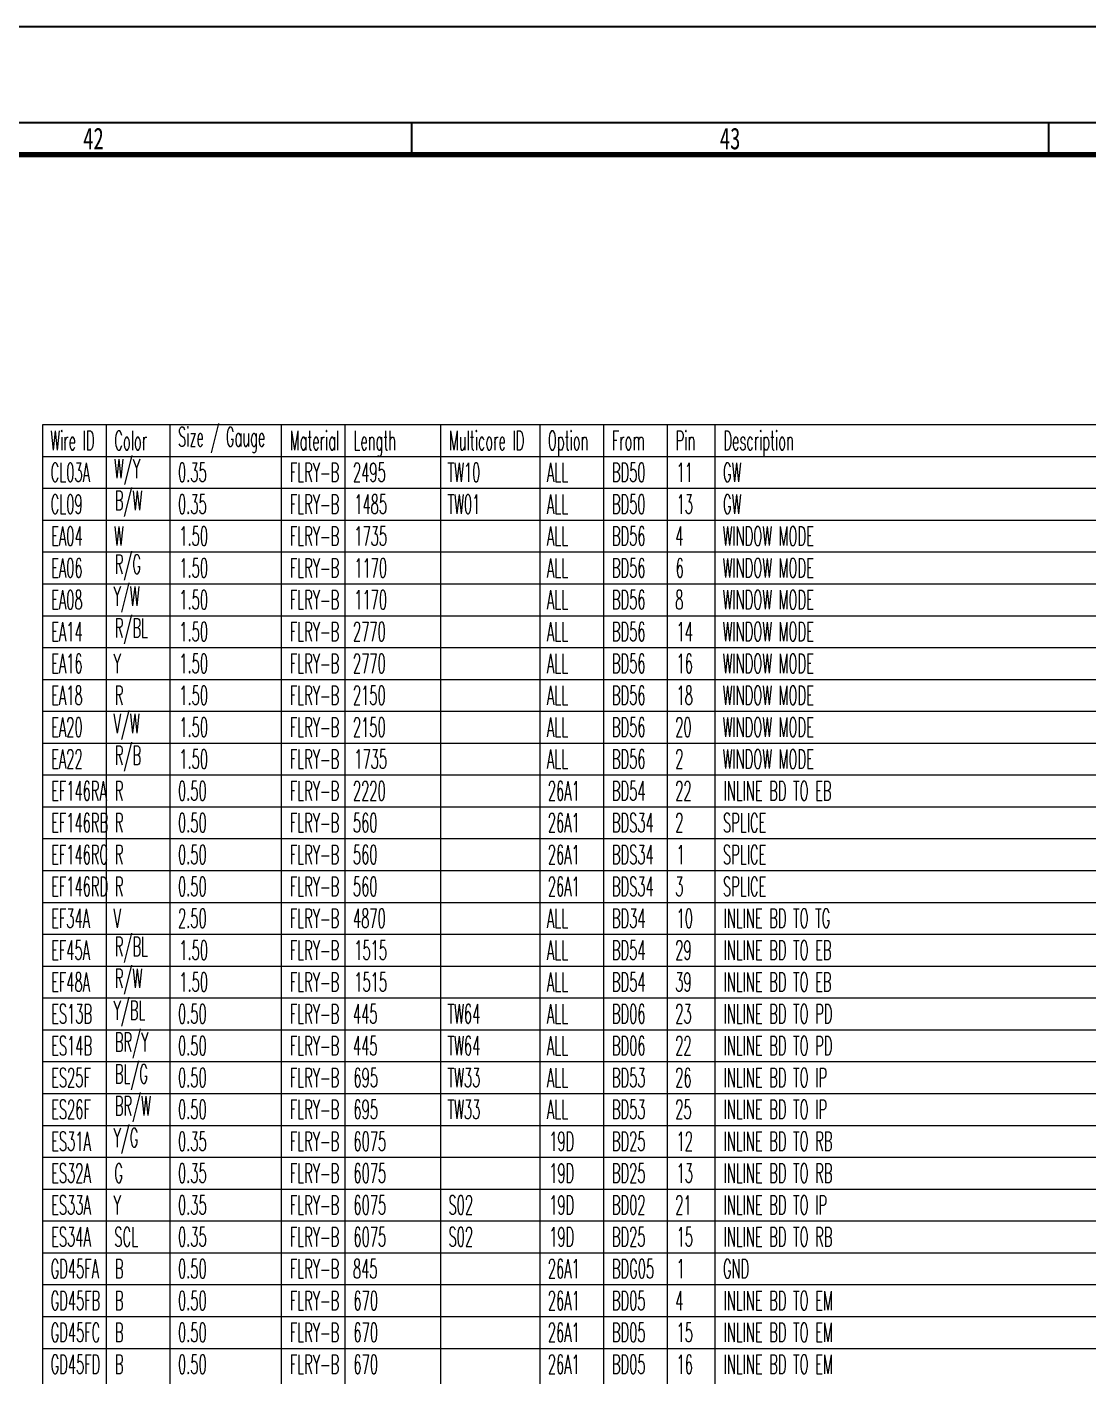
# Model space of a CAD drawing. Header units: inches. Extents: x 47316 to 59086, y 3141 to 11743.
# Drawn here: x 54407.5 to 54574.1, y 6247.1 to 6459 of the extents above; entities that cross this region are included whole.
import ezdxf

# ---------------------------------------------------------------- set-up
doc = ezdxf.new("R2010")
doc.units = ezdxf.units.IN
doc.header["$MEASUREMENT"] = 0
doc.styles.add('MtX_FangSong_GB2312', font='')
doc.styles.get("Standard").update_dxf_attribs({"font": ''})
doc.styles.get('MtX_FangSong_GB2312').set_extended_font_data('FangSong_GB2312')
doc.styles.get('Standard').set_extended_font_data('SimSun')

msp = doc.modelspace()

# ---------------------------------------------------------------- linework, layer by layer
at = {"color": 0}
for p, q in [((55003.93, 6459.03), (50247.93, 6459.03)), ((50267.93, 6444.03), (54956.93, 6444.03)), ((54467.93, 6439.03), (54467.93, 6444.03)), ((54567.93, 6439.03), (54567.93, 6444.03))]:
    msp.add_line(p, q, dxfattribs=at)
at = {"color": 0, "lineweight": 70}
msp.add_line((50267.93, 6439.03), (54983.93, 6439.03), dxfattribs=at)
at = {"color": 0, "linetype": 'Continuous', "lineweight": 15}
for p, q in [((54409.99, 5891.63), (54409.99, 6396.63)), ((54409.99, 6396.63), (54736.84, 6396.63)), ((54419.99, 5891.63), (54419.99, 6396.63)), ((54429.99, 5891.63), (54429.99, 6396.63)), ((54447.46, 5891.63), (54447.46, 6396.63)), ((54457.46, 5891.63), (54457.46, 6396.63)), ((54472.46, 5891.63), (54472.46, 6396.63)), ((54488.06, 5891.63), (54488.06, 6396.63)), ((54498.06, 5891.63), (54498.06, 6396.63)), ((54508.06, 5891.63), (54508.06, 6396.63)), ((54515.56, 5891.63), (54515.56, 6396.63)), ((54409.99, 6391.63), (54736.84, 6391.63)), ((54409.99, 6386.63), (54736.84, 6386.63)), ((54409.99, 6381.63), (54736.84, 6381.63)), ((54409.99, 6376.63), (54736.84, 6376.63)), ((54409.99, 6371.63), (54736.84, 6371.63)), ((54409.99, 6366.63), (54736.84, 6366.63)), ((54409.99, 6361.63), (54736.84, 6361.63)), ((54409.99, 6356.63), (54736.84, 6356.63)), ((54409.99, 6351.63), (54736.84, 6351.63)), ((54409.99, 6346.63), (54736.84, 6346.63)), ((54409.99, 6341.63), (54736.84, 6341.63)), ((54409.99, 6336.63), (54736.84, 6336.63)), ((54409.99, 6331.63), (54736.84, 6331.63)), ((54409.99, 6326.63), (54736.84, 6326.63)), ((54409.99, 6321.63), (54736.84, 6321.63)), ((54409.99, 6316.63), (54736.84, 6316.63)), ((54409.99, 6311.63), (54736.84, 6311.63)), ((54409.99, 6306.63), (54736.84, 6306.63)), ((54409.99, 6301.63), (54736.84, 6301.63)), ((54409.99, 6296.63), (54736.84, 6296.63)), ((54409.99, 6291.63), (54736.84, 6291.63)), ((54409.99, 6286.63), (54736.84, 6286.63)), ((54409.99, 6281.63), (54736.84, 6281.63)), ((54409.99, 6276.63), (54736.84, 6276.63)), ((54409.99, 6271.63), (54736.84, 6271.63)), ((54409.99, 6266.63), (54736.84, 6266.63)), ((54409.99, 6261.63), (54736.84, 6261.63)), ((54409.99, 6256.63), (54736.84, 6256.63)), ((54409.99, 6251.63), (54736.84, 6251.63))]:
    msp.add_line(p, q, dxfattribs=at)

# ---------------------------------------------------------------- texts
at = {"color": 0, "style": 'MtX_FangSong_GB2312', "width": 0.7}
for s, p in [('42', (54416.31, 6439.83)), ('43', (54516.28, 6439.83))]:
    msp.add_text(s, height=3.4, dxfattribs=at).set_placement(p)
at = {"color": 140, "linetype": 'Continuous', "lineweight": 15, "char_height": 3, "attachment_point": 1}
for s, insert, width in [('\\Fromans.shx;\\W0.5000000000;\\T1.0000000000;\\o\\lWire ID', (54411.14, 6395.63), 8.0714), ('\\Fromans.shx;\\W0.5000000000;\\T1.0000000000;\\o\\lColor', (54421.21, 6395.63), 5.7143), ('\\Fromans.shx;\\W0.5000000000;\\T1.0000000000;\\o\\lSize / Gauge', (54431.21, 6396.2), 15.9286), ('\\Fromans.shx;\\W0.5000000000;\\T1.0000000000;\\o\\lMaterial', (54448.75, 6395.63), 8.6429), ('\\Fromans.shx;\\W0.5000000000;\\T1.0000000000;\\o\\lLength', (54458.75, 6395.63), 7.4286), ('\\Fromans.shx;\\W0.5000000000;\\T1.0000000000;\\o\\lMulticore ID', (54473.75, 6395.63), 13.5), ('\\Fromans.shx;\\W0.5000000000;\\T1.0000000000;\\o\\lOption', (54489.28, 6395.63), 7.0714), ('\\Fromans.shx;\\W0.5000000000;\\T1.0000000000;\\o\\lFrom', (54499.35, 6395.63), 5.7143), ('\\Fromans.shx;\\W0.5000000000;\\T1.0000000000;\\o\\lPin', (54509.35, 6395.63), 3.4286), ('\\Fromans.shx;\\W0.5000000000;\\T1.0000000000;\\o\\lDescription', (54516.85, 6395.63), 12.2857)]:
    msp.add_mtext(s, dxfattribs=dict(at, insert=insert, width=width))
at = {"color": 7, "linetype": 'Continuous', "lineweight": 15, "char_height": 3, "attachment_point": 1}
for s, insert, width in [('\\Fromans.shx;\\W0.5000000000;\\T1.0000000000;\\o\\lW/Y', (54421.14, 6391.2), 4.5714), ('\\Fromans.shx;\\W0.5000000000;\\T1.0000000000;\\o\\lCL03A', (54411.21, 6390.63), 6.8571), ('\\Fromans.shx;\\W0.5000000000;\\T1.0000000000;\\o\\l0.35', (54431.21, 6390.63), 5), ('\\Fromans.shx;\\W0.5000000000;\\T1.0000000000;\\o\\lFLRY-B', (54448.75, 6390.63), 8.6429), ('\\Fromans.shx;\\W0.5000000000;\\T1.0000000000;\\o\\l2495', (54458.68, 6390.63), 5.7143), ('\\Fromans.shx;\\W0.5000000000;\\T1.0000000000;\\o\\lTW10', (54473.53, 6390.63), 5.7143), ('\\Fromans.shx;\\W0.5000000000;\\T1.0000000000;\\o\\lALL', (54489.13, 6390.63), 3.7143), ('\\Fromans.shx;\\W0.5000000000;\\T1.0000000000;\\o\\lBD50', (54499.35, 6390.63), 5.8571), ('\\Fromans.shx;\\W0.5000000000;\\T1.0000000000;\\o\\l11', (54509.49, 6390.63), 2.8571), ('\\Fromans.shx;\\W0.5000000000;\\T1.0000000000;\\o\\lGW', (54516.78, 6390.63), 3.2143), ('\\Fromans.shx;\\W0.5000000000;\\T1.0000000000;\\o\\lB/W', (54421.28, 6386.2), 4.7857), ('\\Fromans.shx;\\W0.5000000000;\\T1.0000000000;\\o\\lCL09', (54411.21, 6385.63), 5.5714), ('\\Fromans.shx;\\W0.5000000000;\\T1.0000000000;\\o\\l0.35', (54431.21, 6385.63), 5), ('\\Fromans.shx;\\W0.5000000000;\\T1.0000000000;\\o\\lFLRY-B', (54448.75, 6385.63), 8.6429), ('\\Fromans.shx;\\W0.5000000000;\\T1.0000000000;\\o\\l1485', (54458.89, 6385.63), 5.7143), ('\\Fromans.shx;\\W0.5000000000;\\T1.0000000000;\\o\\lTW01', (54473.53, 6385.63), 5.7143), ('\\Fromans.shx;\\W0.5000000000;\\T1.0000000000;\\o\\lALL', (54489.13, 6385.63), 3.7143), ('\\Fromans.shx;\\W0.5000000000;\\T1.0000000000;\\o\\lBD50', (54499.35, 6385.63), 5.8571), ('\\Fromans.shx;\\W0.5000000000;\\T1.0000000000;\\o\\l13', (54509.49, 6385.63), 2.8571), ('\\Fromans.shx;\\W0.5000000000;\\T1.0000000000;\\o\\lGW', (54516.78, 6385.63), 3.2143), ('\\Fromans.shx;\\W0.5000000000;\\T1.0000000000;\\o\\lEA04', (54411.28, 6380.63), 5.5), ('\\Fromans.shx;\\W0.5000000000;\\T1.0000000000;\\o\\lW', (54421.14, 6380.63), 1.7143), ('\\Fromans.shx;\\W0.5000000000;\\T1.0000000000;\\o\\l1.50', (54431.42, 6380.63), 5), ('\\Fromans.shx;\\W0.5000000000;\\T1.0000000000;\\o\\lFLRY-B', (54448.75, 6380.63), 8.6429), ('\\Fromans.shx;\\W0.5000000000;\\T1.0000000000;\\o\\l1735', (54458.89, 6380.63), 5.7143), ('\\Fromans.shx;\\W0.5000000000;\\T1.0000000000;\\o\\lALL', (54489.13, 6380.63), 3.7143), ('\\Fromans.shx;\\W0.5000000000;\\T1.0000000000;\\o\\lBD56', (54499.35, 6380.63), 5.8571), ('\\Fromans.shx;\\W0.5000000000;\\T1.0000000000;\\o\\l4', (54509.28, 6380.63), 1.4286), ('\\Fromans.shx;\\W0.5000000000;\\T1.0000000000;\\o\\lWINDOW MODE', (54516.71, 6380.63), 16.2857), ('\\Fromans.shx;\\W0.5000000000;\\T1.0000000000;\\o\\lR/G', (54421.28, 6376.2), 4.5714), ('\\Fromans.shx;\\W0.5000000000;\\T1.0000000000;\\o\\lEA06', (54411.28, 6375.63), 5.5), ('\\Fromans.shx;\\W0.5000000000;\\T1.0000000000;\\o\\l1.50', (54431.42, 6375.63), 5), ('\\Fromans.shx;\\W0.5000000000;\\T1.0000000000;\\o\\lFLRY-B', (54448.75, 6375.63), 8.6429), ('\\Fromans.shx;\\W0.5000000000;\\T1.0000000000;\\o\\l1170', (54458.89, 6375.63), 5.7143), ('\\Fromans.shx;\\W0.5000000000;\\T1.0000000000;\\o\\lALL', (54489.13, 6375.63), 3.7143), ('\\Fromans.shx;\\W0.5000000000;\\T1.0000000000;\\o\\lBD56', (54499.35, 6375.63), 5.8571), ('\\Fromans.shx;\\W0.5000000000;\\T1.0000000000;\\o\\l6', (54509.35, 6375.63), 1.4286), ('\\Fromans.shx;\\W0.5000000000;\\T1.0000000000;\\o\\lWINDOW MODE', (54516.71, 6375.63), 16.2857), ('\\Fromans.shx;\\W0.5000000000;\\T1.0000000000;\\o\\lY/W', (54421.06, 6371.2), 4.5714), ('\\Fromans.shx;\\W0.5000000000;\\T1.0000000000;\\o\\lEA08', (54411.28, 6370.63), 5.5), ('\\Fromans.shx;\\W0.5000000000;\\T1.0000000000;\\o\\l1.50', (54431.42, 6370.63), 5), ('\\Fromans.shx;\\W0.5000000000;\\T1.0000000000;\\o\\lFLRY-B', (54448.75, 6370.63), 8.6429), ('\\Fromans.shx;\\W0.5000000000;\\T1.0000000000;\\o\\l1170', (54458.89, 6370.63), 5.7143), ('\\Fromans.shx;\\W0.5000000000;\\T1.0000000000;\\o\\lALL', (54489.13, 6370.63), 3.7143), ('\\Fromans.shx;\\W0.5000000000;\\T1.0000000000;\\o\\lBD56', (54499.35, 6370.63), 5.8571), ('\\Fromans.shx;\\W0.5000000000;\\T1.0000000000;\\o\\l8', (54509.28, 6370.63), 1.4286), ('\\Fromans.shx;\\W0.5000000000;\\T1.0000000000;\\o\\lWINDOW MODE', (54516.71, 6370.63), 16.2857), ('\\Fromans.shx;\\W0.5000000000;\\T1.0000000000;\\o\\lEA14', (54411.28, 6365.63), 5.5), ('\\Fromans.shx;\\W0.5000000000;\\T1.0000000000;\\o\\lR/BL', (54421.28, 6366.2), 5.7857), ('\\Fromans.shx;\\W0.5000000000;\\T1.0000000000;\\o\\l1.50', (54431.42, 6365.63), 5), ('\\Fromans.shx;\\W0.5000000000;\\T1.0000000000;\\o\\lFLRY-B', (54448.75, 6365.63), 8.6429), ('\\Fromans.shx;\\W0.5000000000;\\T1.0000000000;\\o\\l2770', (54458.68, 6365.63), 5.7143), ('\\Fromans.shx;\\W0.5000000000;\\T1.0000000000;\\o\\lALL', (54489.13, 6365.63), 3.7143), ('\\Fromans.shx;\\W0.5000000000;\\T1.0000000000;\\o\\lBD56', (54499.35, 6365.63), 5.8571), ('\\Fromans.shx;\\W0.5000000000;\\T1.0000000000;\\o\\l14', (54509.49, 6365.63), 2.8571), ('\\Fromans.shx;\\W0.5000000000;\\T1.0000000000;\\o\\lWINDOW MODE', (54516.71, 6365.63), 16.2857), ('\\Fromans.shx;\\W0.5000000000;\\T1.0000000000;\\o\\lEA16', (54411.28, 6360.63), 5.5), ('\\Fromans.shx;\\W0.5000000000;\\T1.0000000000;\\o\\lY', (54421.06, 6360.63), 1.2857), ('\\Fromans.shx;\\W0.5000000000;\\T1.0000000000;\\o\\l1.50', (54431.42, 6360.63), 5), ('\\Fromans.shx;\\W0.5000000000;\\T1.0000000000;\\o\\lFLRY-B', (54448.75, 6360.63), 8.6429), ('\\Fromans.shx;\\W0.5000000000;\\T1.0000000000;\\o\\l2770', (54458.68, 6360.63), 5.7143), ('\\Fromans.shx;\\W0.5000000000;\\T1.0000000000;\\o\\lALL', (54489.13, 6360.63), 3.7143), ('\\Fromans.shx;\\W0.5000000000;\\T1.0000000000;\\o\\lBD56', (54499.35, 6360.63), 5.8571), ('\\Fromans.shx;\\W0.5000000000;\\T1.0000000000;\\o\\l16', (54509.49, 6360.63), 2.8571), ('\\Fromans.shx;\\W0.5000000000;\\T1.0000000000;\\o\\lWINDOW MODE', (54516.71, 6360.63), 16.2857), ('\\Fromans.shx;\\W0.5000000000;\\T1.0000000000;\\o\\lEA18', (54411.28, 6355.63), 5.5), ('\\Fromans.shx;\\W0.5000000000;\\T1.0000000000;\\o\\lR', (54421.28, 6355.63), 1.5), ('\\Fromans.shx;\\W0.5000000000;\\T1.0000000000;\\o\\l1.50', (54431.42, 6355.63), 5), ('\\Fromans.shx;\\W0.5000000000;\\T1.0000000000;\\o\\lFLRY-B', (54448.75, 6355.63), 8.6429), ('\\Fromans.shx;\\W0.5000000000;\\T1.0000000000;\\o\\l2150', (54458.68, 6355.63), 5.7143), ('\\Fromans.shx;\\W0.5000000000;\\T1.0000000000;\\o\\lALL', (54489.13, 6355.63), 3.7143), ('\\Fromans.shx;\\W0.5000000000;\\T1.0000000000;\\o\\lBD56', (54499.35, 6355.63), 5.8571), ('\\Fromans.shx;\\W0.5000000000;\\T1.0000000000;\\o\\l18', (54509.49, 6355.63), 2.8571), ('\\Fromans.shx;\\W0.5000000000;\\T1.0000000000;\\o\\lWINDOW MODE', (54516.71, 6355.63), 16.2857), ('\\Fromans.shx;\\W0.5000000000;\\T1.0000000000;\\o\\lEA20', (54411.28, 6350.63), 5.5), ('\\Fromans.shx;\\W0.5000000000;\\T1.0000000000;\\o\\lV/W', (54421.06, 6351.2), 4.5714), ('\\Fromans.shx;\\W0.5000000000;\\T1.0000000000;\\o\\l1.50', (54431.42, 6350.63), 5), ('\\Fromans.shx;\\W0.5000000000;\\T1.0000000000;\\o\\lFLRY-B', (54448.75, 6350.63), 8.6429), ('\\Fromans.shx;\\W0.5000000000;\\T1.0000000000;\\o\\l2150', (54458.68, 6350.63), 5.7143), ('\\Fromans.shx;\\W0.5000000000;\\T1.0000000000;\\o\\lALL', (54489.13, 6350.63), 3.7143), ('\\Fromans.shx;\\W0.5000000000;\\T1.0000000000;\\o\\lBD56', (54499.35, 6350.63), 5.8571), ('\\Fromans.shx;\\W0.5000000000;\\T1.0000000000;\\o\\l20', (54509.28, 6350.63), 2.8571), ('\\Fromans.shx;\\W0.5000000000;\\T1.0000000000;\\o\\lWINDOW MODE', (54516.71, 6350.63), 16.2857), ('\\Fromans.shx;\\W0.5000000000;\\T1.0000000000;\\o\\lR/B', (54421.28, 6346.2), 4.5714), ('\\Fromans.shx;\\W0.5000000000;\\T1.0000000000;\\o\\lEA22', (54411.28, 6345.63), 5.5), ('\\Fromans.shx;\\W0.5000000000;\\T1.0000000000;\\o\\l1.50', (54431.42, 6345.63), 5), ('\\Fromans.shx;\\W0.5000000000;\\T1.0000000000;\\o\\lFLRY-B', (54448.75, 6345.63), 8.6429), ('\\Fromans.shx;\\W0.5000000000;\\T1.0000000000;\\o\\l1735', (54458.89, 6345.63), 5.7143), ('\\Fromans.shx;\\W0.5000000000;\\T1.0000000000;\\o\\lALL', (54489.13, 6345.63), 3.7143), ('\\Fromans.shx;\\W0.5000000000;\\T1.0000000000;\\o\\lBD56', (54499.35, 6345.63), 5.8571), ('\\Fromans.shx;\\W0.5000000000;\\T1.0000000000;\\o\\l2', (54509.28, 6345.63), 1.4286), ('\\Fromans.shx;\\W0.5000000000;\\T1.0000000000;\\o\\lWINDOW MODE', (54516.71, 6345.63), 16.2857), ('\\Fromans.shx;\\W0.5000000000;\\T1.0000000000;\\o\\lEF146RA', (54411.28, 6340.63), 9.7143), ('\\Fromans.shx;\\W0.5000000000;\\T1.0000000000;\\o\\lR', (54421.28, 6340.63), 1.5), ('\\Fromans.shx;\\W0.5000000000;\\T1.0000000000;\\o\\l0.50', (54431.21, 6340.63), 5), ('\\Fromans.shx;\\W0.5000000000;\\T1.0000000000;\\o\\lFLRY-B', (54448.75, 6340.63), 8.6429), ('\\Fromans.shx;\\W0.5000000000;\\T1.0000000000;\\o\\l2220', (54458.68, 6340.63), 5.7143), ('\\Fromans.shx;\\W0.5000000000;\\T1.0000000000;\\o\\l26A1', (54489.28, 6340.63), 5.5714), ('\\Fromans.shx;\\W0.5000000000;\\T1.0000000000;\\o\\lBD54', (54499.35, 6340.63), 5.8571), ('\\Fromans.shx;\\W0.5000000000;\\T1.0000000000;\\o\\l22', (54509.28, 6340.63), 2.8571), ('\\Fromans.shx;\\W0.5000000000;\\T1.0000000000;\\o\\lINLINE BD TO EB', (54516.85, 6340.63), 19.9286), ('\\Fromans.shx;\\W0.5000000000;\\T1.0000000000;\\o\\lEF146RB', (54411.28, 6335.63), 9.9286), ('\\Fromans.shx;\\W0.5000000000;\\T1.0000000000;\\o\\lR', (54421.28, 6335.63), 1.5), ('\\Fromans.shx;\\W0.5000000000;\\T1.0000000000;\\o\\l0.50', (54431.21, 6335.63), 5), ('\\Fromans.shx;\\W0.5000000000;\\T1.0000000000;\\o\\lFLRY-B', (54448.75, 6335.63), 8.6429), ('\\Fromans.shx;\\W0.5000000000;\\T1.0000000000;\\o\\l560', (54458.68, 6335.63), 4.2857), ('\\Fromans.shx;\\W0.5000000000;\\T1.0000000000;\\o\\l26A1', (54489.28, 6335.63), 5.5714), ('\\Fromans.shx;\\W0.5000000000;\\T1.0000000000;\\o\\lBDS34', (54499.35, 6335.63), 7.2857), ('\\Fromans.shx;\\W0.5000000000;\\T1.0000000000;\\o\\l2', (54509.28, 6335.63), 1.4286), ('\\Fromans.shx;\\W0.5000000000;\\T1.0000000000;\\o\\lSPLICE', (54516.78, 6335.63), 7.5714), ('\\Fromans.shx;\\W0.5000000000;\\T1.0000000000;\\o\\lEF146RC', (54411.28, 6330.63), 9.9286), ('\\Fromans.shx;\\W0.5000000000;\\T1.0000000000;\\o\\lR', (54421.28, 6330.63), 1.5), ('\\Fromans.shx;\\W0.5000000000;\\T1.0000000000;\\o\\l0.50', (54431.21, 6330.63), 5), ('\\Fromans.shx;\\W0.5000000000;\\T1.0000000000;\\o\\lFLRY-B', (54448.75, 6330.63), 8.6429), ('\\Fromans.shx;\\W0.5000000000;\\T1.0000000000;\\o\\l560', (54458.68, 6330.63), 4.2857), ('\\Fromans.shx;\\W0.5000000000;\\T1.0000000000;\\o\\l26A1', (54489.28, 6330.63), 5.5714), ('\\Fromans.shx;\\W0.5000000000;\\T1.0000000000;\\o\\lBDS34', (54499.35, 6330.63), 7.2857), ('\\Fromans.shx;\\W0.5000000000;\\T1.0000000000;\\o\\l1', (54509.49, 6330.63), 1.4286), ('\\Fromans.shx;\\W0.5000000000;\\T1.0000000000;\\o\\lSPLICE', (54516.78, 6330.63), 7.5714), ('\\Fromans.shx;\\W0.5000000000;\\T1.0000000000;\\o\\lEF146RD', (54411.28, 6325.63), 9.9286), ('\\Fromans.shx;\\W0.5000000000;\\T1.0000000000;\\o\\lR', (54421.28, 6325.63), 1.5), ('\\Fromans.shx;\\W0.5000000000;\\T1.0000000000;\\o\\l0.50', (54431.21, 6325.63), 5), ('\\Fromans.shx;\\W0.5000000000;\\T1.0000000000;\\o\\lFLRY-B', (54448.75, 6325.63), 8.6429), ('\\Fromans.shx;\\W0.5000000000;\\T1.0000000000;\\o\\l560', (54458.68, 6325.63), 4.2857), ('\\Fromans.shx;\\W0.5000000000;\\T1.0000000000;\\o\\l26A1', (54489.28, 6325.63), 5.5714), ('\\Fromans.shx;\\W0.5000000000;\\T1.0000000000;\\o\\lBDS34', (54499.35, 6325.63), 7.2857), ('\\Fromans.shx;\\W0.5000000000;\\T1.0000000000;\\o\\l3', (54509.28, 6325.63), 1.4286), ('\\Fromans.shx;\\W0.5000000000;\\T1.0000000000;\\o\\lSPLICE', (54516.78, 6325.63), 7.5714), ('\\Fromans.shx;\\W0.5000000000;\\T1.0000000000;\\o\\lEF34A', (54411.28, 6320.63), 6.7857), ('\\Fromans.shx;\\W0.5000000000;\\T1.0000000000;\\o\\lV', (54421.06, 6320.63), 1.2857), ('\\Fromans.shx;\\W0.5000000000;\\T1.0000000000;\\o\\l2.50', (54431.21, 6320.63), 5), ('\\Fromans.shx;\\W0.5000000000;\\T1.0000000000;\\o\\lFLRY-B', (54448.75, 6320.63), 8.6429), ('\\Fromans.shx;\\W0.5000000000;\\T1.0000000000;\\o\\l4870', (54458.68, 6320.63), 5.7143), ('\\Fromans.shx;\\W0.5000000000;\\T1.0000000000;\\o\\lALL', (54489.13, 6320.63), 3.7143), ('\\Fromans.shx;\\W0.5000000000;\\T1.0000000000;\\o\\lBD34', (54499.35, 6320.63), 5.8571), ('\\Fromans.shx;\\W0.5000000000;\\T1.0000000000;\\o\\l10', (54509.49, 6320.63), 2.8571), ('\\Fromans.shx;\\W0.5000000000;\\T1.0000000000;\\o\\lINLINE BD TO TG', (54516.85, 6320.63), 19.7143), ('\\Fromans.shx;\\W0.5000000000;\\T1.0000000000;\\o\\lR/BL', (54421.28, 6316.2), 5.7857), ('\\Fromans.shx;\\W0.5000000000;\\T1.0000000000;\\o\\lEF45A', (54411.28, 6315.63), 6.7857), ('\\Fromans.shx;\\W0.5000000000;\\T1.0000000000;\\o\\l1.50', (54431.42, 6315.63), 5), ('\\Fromans.shx;\\W0.5000000000;\\T1.0000000000;\\o\\lFLRY-B', (54448.75, 6315.63), 8.6429), ('\\Fromans.shx;\\W0.5000000000;\\T1.0000000000;\\o\\l1515', (54458.89, 6315.63), 5.7143), ('\\Fromans.shx;\\W0.5000000000;\\T1.0000000000;\\o\\lALL', (54489.13, 6315.63), 3.7143), ('\\Fromans.shx;\\W0.5000000000;\\T1.0000000000;\\o\\lBD54', (54499.35, 6315.63), 5.8571), ('\\Fromans.shx;\\W0.5000000000;\\T1.0000000000;\\o\\l29', (54509.28, 6315.63), 2.8571), ('\\Fromans.shx;\\W0.5000000000;\\T1.0000000000;\\o\\lINLINE BD TO EB', (54516.85, 6315.63), 19.9286), ('\\Fromans.shx;\\W0.5000000000;\\T1.0000000000;\\o\\lEF48A', (54411.28, 6310.63), 6.7857), ('\\Fromans.shx;\\W0.5000000000;\\T1.0000000000;\\o\\lR/W', (54421.28, 6311.2), 4.7857), ('\\Fromans.shx;\\W0.5000000000;\\T1.0000000000;\\o\\l1.50', (54431.42, 6310.63), 5), ('\\Fromans.shx;\\W0.5000000000;\\T1.0000000000;\\o\\lFLRY-B', (54448.75, 6310.63), 8.6429), ('\\Fromans.shx;\\W0.5000000000;\\T1.0000000000;\\o\\l1515', (54458.89, 6310.63), 5.7143), ('\\Fromans.shx;\\W0.5000000000;\\T1.0000000000;\\o\\lALL', (54489.13, 6310.63), 3.7143), ('\\Fromans.shx;\\W0.5000000000;\\T1.0000000000;\\o\\lBD54', (54499.35, 6310.63), 5.8571), ('\\Fromans.shx;\\W0.5000000000;\\T1.0000000000;\\o\\l39', (54509.28, 6310.63), 2.8571), ('\\Fromans.shx;\\W0.5000000000;\\T1.0000000000;\\o\\lINLINE BD TO EB', (54516.85, 6310.63), 19.9286), ('\\Fromans.shx;\\W0.5000000000;\\T1.0000000000;\\o\\lY/BL', (54421.06, 6306.2), 5.5714), ('\\Fromans.shx;\\W0.5000000000;\\T1.0000000000;\\o\\lES13B', (54411.28, 6305.63), 7.1429), ('\\Fromans.shx;\\W0.5000000000;\\T1.0000000000;\\o\\l0.50', (54431.21, 6305.63), 5), ('\\Fromans.shx;\\W0.5000000000;\\T1.0000000000;\\o\\lFLRY-B', (54448.75, 6305.63), 8.6429), ('\\Fromans.shx;\\W0.5000000000;\\T1.0000000000;\\o\\l445', (54458.68, 6305.63), 4.2857), ('\\Fromans.shx;\\W0.5000000000;\\T1.0000000000;\\o\\lTW64', (54473.53, 6305.63), 5.7143), ('\\Fromans.shx;\\W0.5000000000;\\T1.0000000000;\\o\\lALL', (54489.13, 6305.63), 3.7143), ('\\Fromans.shx;\\W0.5000000000;\\T1.0000000000;\\o\\lBD06', (54499.35, 6305.63), 5.8571), ('\\Fromans.shx;\\W0.5000000000;\\T1.0000000000;\\o\\l23', (54509.28, 6305.63), 2.8571), ('\\Fromans.shx;\\W0.5000000000;\\T1.0000000000;\\o\\lINLINE BD TO PD', (54516.85, 6305.63), 20.0714), ('\\Fromans.shx;\\W0.5000000000;\\T1.0000000000;\\o\\lBR/Y', (54421.28, 6301.2), 5.8571), ('\\Fromans.shx;\\W0.5000000000;\\T1.0000000000;\\o\\lES14B', (54411.28, 6300.63), 7.1429), ('\\Fromans.shx;\\W0.5000000000;\\T1.0000000000;\\o\\l0.50', (54431.21, 6300.63), 5), ('\\Fromans.shx;\\W0.5000000000;\\T1.0000000000;\\o\\lFLRY-B', (54448.75, 6300.63), 8.6429), ('\\Fromans.shx;\\W0.5000000000;\\T1.0000000000;\\o\\l445', (54458.68, 6300.63), 4.2857), ('\\Fromans.shx;\\W0.5000000000;\\T1.0000000000;\\o\\lTW64', (54473.53, 6300.63), 5.7143), ('\\Fromans.shx;\\W0.5000000000;\\T1.0000000000;\\o\\lALL', (54489.13, 6300.63), 3.7143), ('\\Fromans.shx;\\W0.5000000000;\\T1.0000000000;\\o\\lBD06', (54499.35, 6300.63), 5.8571), ('\\Fromans.shx;\\W0.5000000000;\\T1.0000000000;\\o\\l22', (54509.28, 6300.63), 2.8571), ('\\Fromans.shx;\\W0.5000000000;\\T1.0000000000;\\o\\lINLINE BD TO PD', (54516.85, 6300.63), 20.0714), ('\\Fromans.shx;\\W0.5000000000;\\T1.0000000000;\\o\\lES25F', (54411.28, 6295.63), 6.9286), ('\\Fromans.shx;\\W0.5000000000;\\T1.0000000000;\\o\\lBL/G', (54421.28, 6296.2), 5.7857), ('\\Fromans.shx;\\W0.5000000000;\\T1.0000000000;\\o\\l0.50', (54431.21, 6295.63), 5), ('\\Fromans.shx;\\W0.5000000000;\\T1.0000000000;\\o\\lFLRY-B', (54448.75, 6295.63), 8.6429), ('\\Fromans.shx;\\W0.5000000000;\\T1.0000000000;\\o\\l695', (54458.75, 6295.63), 4.2857), ('\\Fromans.shx;\\W0.5000000000;\\T1.0000000000;\\o\\lTW33', (54473.53, 6295.63), 5.7143), ('\\Fromans.shx;\\W0.5000000000;\\T1.0000000000;\\o\\lALL', (54489.13, 6295.63), 3.7143), ('\\Fromans.shx;\\W0.5000000000;\\T1.0000000000;\\o\\lBD53', (54499.35, 6295.63), 5.8571), ('\\Fromans.shx;\\W0.5000000000;\\T1.0000000000;\\o\\l26', (54509.28, 6295.63), 2.8571), ('\\Fromans.shx;\\W0.5000000000;\\T1.0000000000;\\o\\lINLINE BD TO IP', (54516.85, 6295.63), 19.1429), ('\\Fromans.shx;\\W0.5000000000;\\T1.0000000000;\\o\\lBR/W', (54421.28, 6291.2), 6.2857), ('\\Fromans.shx;\\W0.5000000000;\\T1.0000000000;\\o\\lES26F', (54411.28, 6290.63), 6.9286), ('\\Fromans.shx;\\W0.5000000000;\\T1.0000000000;\\o\\l0.50', (54431.21, 6290.63), 5), ('\\Fromans.shx;\\W0.5000000000;\\T1.0000000000;\\o\\lFLRY-B', (54448.75, 6290.63), 8.6429), ('\\Fromans.shx;\\W0.5000000000;\\T1.0000000000;\\o\\l695', (54458.75, 6290.63), 4.2857), ('\\Fromans.shx;\\W0.5000000000;\\T1.0000000000;\\o\\lTW33', (54473.53, 6290.63), 5.7143), ('\\Fromans.shx;\\W0.5000000000;\\T1.0000000000;\\o\\lALL', (54489.13, 6290.63), 3.7143), ('\\Fromans.shx;\\W0.5000000000;\\T1.0000000000;\\o\\lBD53', (54499.35, 6290.63), 5.8571), ('\\Fromans.shx;\\W0.5000000000;\\T1.0000000000;\\o\\l25', (54509.28, 6290.63), 2.8571), ('\\Fromans.shx;\\W0.5000000000;\\T1.0000000000;\\o\\lINLINE BD TO IP', (54516.85, 6290.63), 19.1429), ('\\Fromans.shx;\\W0.5000000000;\\T1.0000000000;\\o\\lES31A', (54411.28, 6285.63), 6.9286), ('\\Fromans.shx;\\W0.5000000000;\\T1.0000000000;\\o\\lY/G', (54421.06, 6286.2), 4.3571), ('\\Fromans.shx;\\W0.5000000000;\\T1.0000000000;\\o\\l0.35', (54431.21, 6285.63), 5), ('\\Fromans.shx;\\W0.5000000000;\\T1.0000000000;\\o\\lFLRY-B', (54448.75, 6285.63), 8.6429), ('\\Fromans.shx;\\W0.5000000000;\\T1.0000000000;\\o\\l6075', (54458.75, 6285.63), 5.7143), ('\\Fromans.shx;\\W0.5000000000;\\T1.0000000000;\\o\\l19D', (54489.49, 6285.63), 4.3571), ('\\Fromans.shx;\\W0.5000000000;\\T1.0000000000;\\o\\lBD25', (54499.35, 6285.63), 5.8571), ('\\Fromans.shx;\\W0.5000000000;\\T1.0000000000;\\o\\l12', (54509.49, 6285.63), 2.8571), ('\\Fromans.shx;\\W0.5000000000;\\T1.0000000000;\\o\\lINLINE BD TO RB', (54516.85, 6285.63), 20.0714), ('\\Fromans.shx;\\W0.5000000000;\\T1.0000000000;\\o\\lES32A', (54411.28, 6280.63), 6.9286), ('\\Fromans.shx;\\W0.5000000000;\\T1.0000000000;\\o\\lG', (54421.21, 6280.63), 1.5), ('\\Fromans.shx;\\W0.5000000000;\\T1.0000000000;\\o\\l0.35', (54431.21, 6280.63), 5), ('\\Fromans.shx;\\W0.5000000000;\\T1.0000000000;\\o\\lFLRY-B', (54448.75, 6280.63), 8.6429), ('\\Fromans.shx;\\W0.5000000000;\\T1.0000000000;\\o\\l6075', (54458.75, 6280.63), 5.7143), ('\\Fromans.shx;\\W0.5000000000;\\T1.0000000000;\\o\\l19D', (54489.49, 6280.63), 4.3571), ('\\Fromans.shx;\\W0.5000000000;\\T1.0000000000;\\o\\lBD25', (54499.35, 6280.63), 5.8571), ('\\Fromans.shx;\\W0.5000000000;\\T1.0000000000;\\o\\l13', (54509.49, 6280.63), 2.8571), ('\\Fromans.shx;\\W0.5000000000;\\T1.0000000000;\\o\\lINLINE BD TO RB', (54516.85, 6280.63), 20.0714), ('\\Fromans.shx;\\W0.5000000000;\\T1.0000000000;\\o\\lES33A', (54411.28, 6275.63), 6.9286), ('\\Fromans.shx;\\W0.5000000000;\\T1.0000000000;\\o\\lY', (54421.06, 6275.63), 1.2857), ('\\Fromans.shx;\\W0.5000000000;\\T1.0000000000;\\o\\l0.35', (54431.21, 6275.63), 5), ('\\Fromans.shx;\\W0.5000000000;\\T1.0000000000;\\o\\lFLRY-B', (54448.75, 6275.63), 8.6429), ('\\Fromans.shx;\\W0.5000000000;\\T1.0000000000;\\o\\l6075', (54458.75, 6275.63), 5.7143), ('\\Fromans.shx;\\W0.5000000000;\\T1.0000000000;\\o\\lS02', (54473.68, 6275.63), 4.2857), ('\\Fromans.shx;\\W0.5000000000;\\T1.0000000000;\\o\\l19D', (54489.49, 6275.63), 4.3571), ('\\Fromans.shx;\\W0.5000000000;\\T1.0000000000;\\o\\lBD02', (54499.35, 6275.63), 5.8571), ('\\Fromans.shx;\\W0.5000000000;\\T1.0000000000;\\o\\l21', (54509.28, 6275.63), 2.8571), ('\\Fromans.shx;\\W0.5000000000;\\T1.0000000000;\\o\\lINLINE BD TO IP', (54516.85, 6275.63), 19.1429), ('\\Fromans.shx;\\W0.5000000000;\\T1.0000000000;\\o\\lES34A', (54411.28, 6270.63), 6.9286), ('\\Fromans.shx;\\W0.5000000000;\\T1.0000000000;\\o\\lSCL', (54421.21, 6270.63), 4.1429), ('\\Fromans.shx;\\W0.5000000000;\\T1.0000000000;\\o\\l0.35', (54431.21, 6270.63), 5), ('\\Fromans.shx;\\W0.5000000000;\\T1.0000000000;\\o\\lFLRY-B', (54448.75, 6270.63), 8.6429), ('\\Fromans.shx;\\W0.5000000000;\\T1.0000000000;\\o\\l6075', (54458.75, 6270.63), 5.7143), ('\\Fromans.shx;\\W0.5000000000;\\T1.0000000000;\\o\\lS02', (54473.68, 6270.63), 4.2857), ('\\Fromans.shx;\\W0.5000000000;\\T1.0000000000;\\o\\l19D', (54489.49, 6270.63), 4.3571), ('\\Fromans.shx;\\W0.5000000000;\\T1.0000000000;\\o\\lBD25', (54499.35, 6270.63), 5.8571), ('\\Fromans.shx;\\W0.5000000000;\\T1.0000000000;\\o\\l15', (54509.49, 6270.63), 2.8571), ('\\Fromans.shx;\\W0.5000000000;\\T1.0000000000;\\o\\lINLINE BD TO RB', (54516.85, 6270.63), 20.0714), ('\\Fromans.shx;\\W0.5000000000;\\T1.0000000000;\\o\\lGD45FA', (54411.21, 6265.63), 8.4286), ('\\Fromans.shx;\\W0.5000000000;\\T1.0000000000;\\o\\lB', (54421.28, 6265.63), 1.5), ('\\Fromans.shx;\\W0.5000000000;\\T1.0000000000;\\o\\l0.50', (54431.21, 6265.63), 5), ('\\Fromans.shx;\\W0.5000000000;\\T1.0000000000;\\o\\lFLRY-B', (54448.75, 6265.63), 8.6429), ('\\Fromans.shx;\\W0.5000000000;\\T1.0000000000;\\o\\l845', (54458.68, 6265.63), 4.2857), ('\\Fromans.shx;\\W0.5000000000;\\T1.0000000000;\\o\\l26A1', (54489.28, 6265.63), 5.5714), ('\\Fromans.shx;\\W0.5000000000;\\T1.0000000000;\\o\\lBDG05', (54499.35, 6265.63), 7.3571), ('\\Fromans.shx;\\W0.5000000000;\\T1.0000000000;\\o\\l1', (54509.49, 6265.63), 1.4286), ('\\Fromans.shx;\\W0.5000000000;\\T1.0000000000;\\o\\lGND', (54516.78, 6265.63), 4.5714), ('\\Fromans.shx;\\W0.5000000000;\\T1.0000000000;\\o\\lGD45FB', (54411.21, 6260.63), 8.6429), ('\\Fromans.shx;\\W0.5000000000;\\T1.0000000000;\\o\\lB', (54421.28, 6260.63), 1.5), ('\\Fromans.shx;\\W0.5000000000;\\T1.0000000000;\\o\\l0.50', (54431.21, 6260.63), 5), ('\\Fromans.shx;\\W0.5000000000;\\T1.0000000000;\\o\\lFLRY-B', (54448.75, 6260.63), 8.6429), ('\\Fromans.shx;\\W0.5000000000;\\T1.0000000000;\\o\\l670', (54458.75, 6260.63), 4.2857), ('\\Fromans.shx;\\W0.5000000000;\\T1.0000000000;\\o\\l26A1', (54489.28, 6260.63), 5.5714), ('\\Fromans.shx;\\W0.5000000000;\\T1.0000000000;\\o\\lBD05', (54499.35, 6260.63), 5.8571), ('\\Fromans.shx;\\W0.5000000000;\\T1.0000000000;\\o\\l4', (54509.28, 6260.63), 1.4286), ('\\Fromans.shx;\\W0.5000000000;\\T1.0000000000;\\o\\lINLINE BD TO EM', (54516.85, 6260.63), 20.1429), ('\\Fromans.shx;\\W0.5000000000;\\T1.0000000000;\\o\\lGD45FC', (54411.21, 6255.63), 8.6429), ('\\Fromans.shx;\\W0.5000000000;\\T1.0000000000;\\o\\lB', (54421.28, 6255.63), 1.5), ('\\Fromans.shx;\\W0.5000000000;\\T1.0000000000;\\o\\l0.50', (54431.21, 6255.63), 5), ('\\Fromans.shx;\\W0.5000000000;\\T1.0000000000;\\o\\lFLRY-B', (54448.75, 6255.63), 8.6429), ('\\Fromans.shx;\\W0.5000000000;\\T1.0000000000;\\o\\l670', (54458.75, 6255.63), 4.2857), ('\\Fromans.shx;\\W0.5000000000;\\T1.0000000000;\\o\\l26A1', (54489.28, 6255.63), 5.5714), ('\\Fromans.shx;\\W0.5000000000;\\T1.0000000000;\\o\\lBD05', (54499.35, 6255.63), 5.8571), ('\\Fromans.shx;\\W0.5000000000;\\T1.0000000000;\\o\\l15', (54509.49, 6255.63), 2.8571), ('\\Fromans.shx;\\W0.5000000000;\\T1.0000000000;\\o\\lINLINE BD TO EM', (54516.85, 6255.63), 20.1429), ('\\Fromans.shx;\\W0.5000000000;\\T1.0000000000;\\o\\lGD45FD', (54411.21, 6250.63), 8.6429), ('\\Fromans.shx;\\W0.5000000000;\\T1.0000000000;\\o\\lB', (54421.28, 6250.63), 1.5), ('\\Fromans.shx;\\W0.5000000000;\\T1.0000000000;\\o\\l0.50', (54431.21, 6250.63), 5), ('\\Fromans.shx;\\W0.5000000000;\\T1.0000000000;\\o\\lFLRY-B', (54448.75, 6250.63), 8.6429), ('\\Fromans.shx;\\W0.5000000000;\\T1.0000000000;\\o\\l670', (54458.75, 6250.63), 4.2857), ('\\Fromans.shx;\\W0.5000000000;\\T1.0000000000;\\o\\l26A1', (54489.28, 6250.63), 5.5714), ('\\Fromans.shx;\\W0.5000000000;\\T1.0000000000;\\o\\lBD05', (54499.35, 6250.63), 5.8571), ('\\Fromans.shx;\\W0.5000000000;\\T1.0000000000;\\o\\l16', (54509.49, 6250.63), 2.8571), ('\\Fromans.shx;\\W0.5000000000;\\T1.0000000000;\\o\\lINLINE BD TO EM', (54516.85, 6250.63), 20.1429)]:
    msp.add_mtext(s, dxfattribs=dict(at, insert=insert, width=width))

doc.saveas('drawing.dxf')
